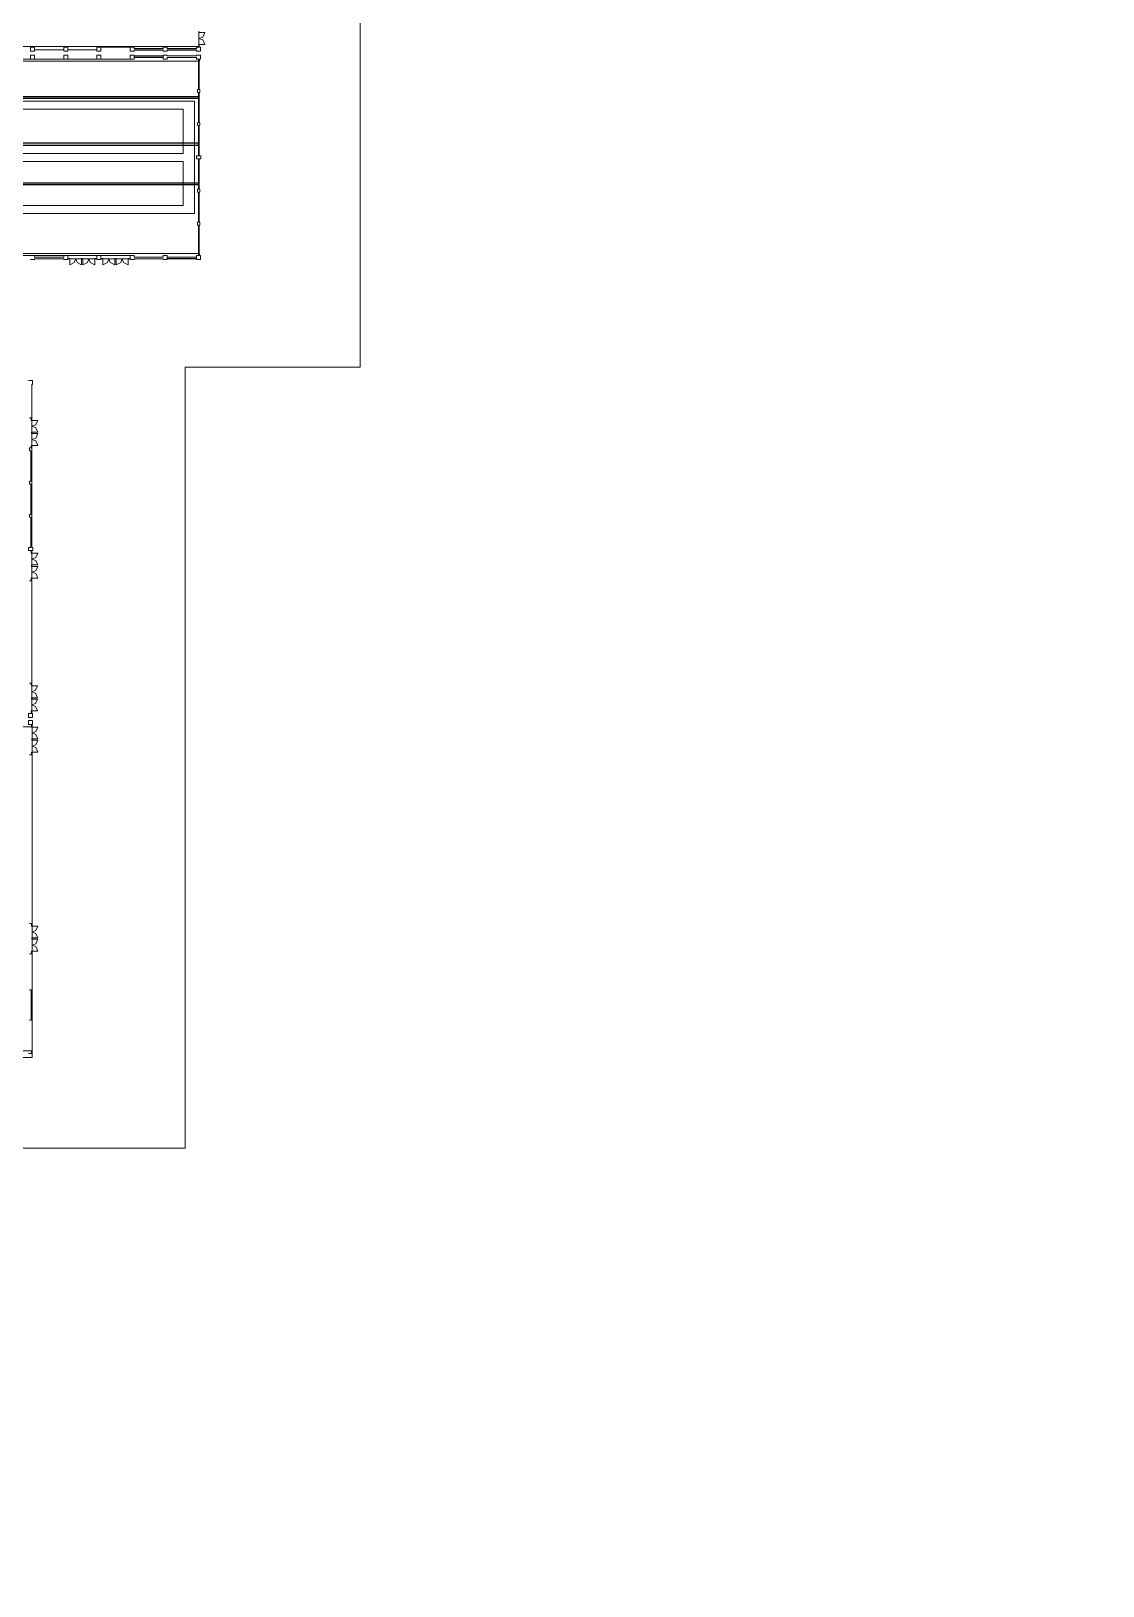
# Model space of a CAD drawing. Header units: millimetres. Extents: x 0 to 963, y 0 to 517.
# Drawn here: x 801.9 to 963.5, y 0 to 234.3 of the extents above; entities that cross this region are included whole.
import ezdxf

# ---------------------------------------------------------------- set-up
doc = ezdxf.new("R2010")
doc.units = ezdxf.units.MM
for name, color, linetype, lineweight in [('#object[door]', 190, 'Continuous', 0), ('#object[floor]', 50, 'Continuous', 0), ('#object[height_zone]#limit[3200]#background[006ce5]', 2, 'Continuous', 0), ('#object[height_zone]#limit[4500]#background[1fe500]', 92, 'Continuous', 0), ('#object[height_zone]#limit[8500]#background[006ce5]', 4, 'Continuous', 0), ('#object[pillar]', 100, 'Continuous', 0), ('#object[wall]', 4, 'Continuous', 0)]:
    doc.layers.add(name, color=color, linetype=linetype, lineweight=lineweight)
doc.layers.add('#object[duct]', color=241, linetype='Continuous')

msp = doc.modelspace()

# ---------------------------------------------------------------- linework, layer by layer
at = {"layer": '#object[door]'}
for points in [[(828.14, 234.11), (827.82, 233.43), (827.24, 233.22), (827.24, 234.11)], [(828.14, 232.32), (827.82, 233.01), (827.24, 233.22), (827.24, 232.32)], [(807.75, 199.11), (808.44, 199.43), (808.65, 200.01), (807.75, 200.01)], [(809.54, 199.11), (808.86, 199.43), (808.65, 200.01), (809.54, 200.01)], [(809.75, 199.11), (810.44, 199.43), (810.65, 200), (809.75, 200)], [(811.54, 199.11), (810.86, 199.43), (810.65, 200), (811.54, 200)], [(812.75, 199.11), (813.44, 199.43), (813.65, 200.01), (812.75, 200.01)], [(814.54, 199.11), (813.86, 199.43), (813.65, 200.01), (814.54, 200.01)], [(814.75, 199.11), (815.44, 199.43), (815.65, 200), (814.75, 200)], [(816.54, 199.11), (815.86, 199.43), (815.65, 200), (816.54, 200)], [(802.96, 175.65), (802.64, 174.97), (802.06, 174.76), (802.06, 175.65)], [(802.96, 173.86), (802.64, 174.55), (802.06, 174.76), (802.06, 173.86)], [(802.96, 173.65), (802.64, 172.97), (802.06, 172.76), (802.06, 173.65)], [(802.96, 171.86), (802.64, 172.55), (802.06, 172.76), (802.06, 171.86)], [(802.96, 155.65), (802.64, 154.97), (802.06, 154.76), (802.06, 155.65)], [(802.96, 153.86), (802.64, 154.55), (802.06, 154.76), (802.06, 153.86)], [(802.96, 153.65), (802.64, 152.97), (802.06, 152.76), (802.06, 153.65)], [(802.96, 151.86), (802.64, 152.55), (802.06, 152.76), (802.06, 151.86)], [(802.92, 135.65), (802.6, 134.97), (802.02, 134.76), (802.02, 135.65)], [(802.92, 133.86), (802.6, 134.55), (802.02, 134.76), (802.02, 133.86)], [(802.91, 133.65), (802.59, 132.97), (802.02, 132.76), (802.02, 133.65)], [(802.91, 131.86), (802.59, 132.55), (802.02, 132.76), (802.02, 131.86)], [(802.97, 129.44), (802.65, 128.75), (802.07, 128.54), (802.07, 129.44)], [(802.97, 127.65), (802.65, 128.33), (802.07, 128.54), (802.07, 127.65)], [(802.96, 127.44), (802.64, 126.75), (802.07, 126.54), (802.07, 127.44)], [(802.96, 125.65), (802.64, 126.33), (802.07, 126.54), (802.07, 125.65)], [(802.97, 99.44), (802.65, 98.76), (802.07, 98.55), (802.07, 99.44)], [(802.97, 97.65), (802.65, 98.34), (802.07, 98.55), (802.07, 97.65)], [(802.96, 97.44), (802.64, 96.76), (802.07, 96.55), (802.07, 97.44)], [(802.96, 95.65), (802.64, 96.34), (802.07, 96.55), (802.07, 95.65)]]:
    msp.add_lwpolyline(points, close=True, dxfattribs=at)
at = {"layer": '#object[duct]'}
for points in [[(682.23, 224.44), (827.19, 224.44), (827.19, 224.14), (682.23, 224.14)], [(827.19, 217.44), (682.23, 217.44), (682.23, 217.14), (827.19, 217.14)], [(682.23, 211.44), (827.19, 211.44), (827.19, 211.14), (682.23, 211.14)]]:
    msp.add_lwpolyline(points, close=True, dxfattribs=at)
at = {"layer": '#object[floor]'}
msp.add_lwpolyline([(639.29, 65.98), (639.29, -0.01), (569.89, -0.01), (569.89, 183.71), (0, 183.71), (0, 517.45), (963.5, 517.45), (963.5, 291.8), (893.14, 291.8), (893.14, 257.21), (851.52, 257.21), (851.52, 183.68), (825.18, 183.68), (825.18, 65.98)], close=True, dxfattribs=at)
at = {"layer": '#object[height_zone]#limit[3200]#background[006ce5]'}
for points in [[(801.85, 231.92), (802.45, 231.92), (802.45, 231.5), (806.85, 231.5), (806.85, 231.92), (807.45, 231.92), (807.45, 231.5), (811.85, 231.5), (811.85, 231.92), (812.45, 231.92), (817.45, 231.92), (817.45, 231.69), (821.85, 231.69), (821.85, 231.92), (822.45, 231.92), (822.45, 231.69), (826.85, 231.69), (826.85, 231.92), (827.19, 231.92), (827.19, 231.99), (682.11, 231.99)], [(786.85, 230.09), (817.45, 230.09), (817.45, 230.33), (821.85, 230.33), (821.85, 230.09), (822.45, 230.09), (822.45, 230.33), (826.85, 230.33), (826.85, 230.09), (827.34, 230.09), (827.34, 229.81), (682.05, 229.81)], [(786.85, 200.5), (817.45, 200.5), (817.45, 200.26), (821.85, 200.26), (821.85, 200.5), (822.45, 200.5), (822.45, 200.26), (826.85, 200.26), (826.85, 200.5), (827.34, 200.5), (827.34, 200.78), (682.05, 200.78)], [(801.56, 129.84), (801.97, 129.84), (801.97, 129.45), (611.82, 129.45)], [(801.56, 80.25), (801.97, 80.25), (801.97, 80.64), (611.82, 80.64)]]:
    msp.add_lwpolyline(points, dxfattribs=at)
at = {"layer": '#object[height_zone]#limit[4500]#background[1fe500]'}
msp.add_lwpolyline([(826.56, 206.83), (740.62, 206.83), (740.62, 208.03), (824.87, 208.03), (824.87, 214.69), (740.62, 214.69), (740.62, 215.89), (824.87, 215.89), (824.87, 222.56), (740.62, 222.56), (740.62, 223.76), (826.56, 223.76), (826.56, 206.83)], close=True, dxfattribs=at)
at = {"layer": '#object[height_zone]#limit[8500]#background[006ce5]'}
msp.add_lwpolyline([(801.71, 176.04), (801.96, 176.04), (801.96, 175.65), (802.06, 175.65), (802.06, 181.06), (802.16, 181.06), (802.16, 181.66), (801.56, 181.66)], dxfattribs=at)
at = {"layer": '#object[pillar]'}
for points in [[(801.85, 231.92), (802.45, 231.92), (802.45, 231.32), (801.85, 231.32)], [(801.85, 230.69), (802.45, 230.69), (802.45, 230.09), (801.85, 230.09)], [(806.85, 231.92), (807.45, 231.92), (807.45, 231.32), (806.85, 231.32)], [(806.85, 230.69), (807.45, 230.69), (807.45, 230.09), (806.85, 230.09)], [(811.85, 231.92), (812.45, 231.92), (812.45, 231.32), (811.85, 231.32)], [(811.85, 230.69), (812.45, 230.69), (812.45, 230.09), (811.85, 230.09)], [(802.16, 130.87), (801.56, 130.87), (801.56, 131.47), (802.16, 131.47)], [(802.16, 129.84), (801.56, 129.84), (801.56, 130.44), (802.16, 130.44)]]:
    msp.add_lwpolyline(points, close=True, dxfattribs=at)
at = {"layer": '#object[wall]'}
for points in [[(816.85, 231.32), (817.45, 231.32), (817.45, 231.43), (821.85, 231.43), (821.85, 231.32), (822.45, 231.32), (822.45, 231.43), (826.85, 231.43), (826.85, 231.32), (827.45, 231.32), (827.45, 231.92), (827.25, 231.92), (827.25, 232.32), (827.2, 232.32), (827.2, 231.92), (826.85, 231.92), (826.85, 231.67), (822.45, 231.67), (822.45, 231.92), (821.85, 231.92), (821.85, 231.67), (817.45, 231.67), (817.45, 231.92), (816.85, 231.92)], [(827.24, 234.11), (827.2, 234.11), (827.2, 234.32), (827.24, 234.32)], [(816.85, 200.01), (816.85, 199.9), (817.45, 199.9), (817.45, 200.01), (821.85, 200.01), (821.85, 199.9), (822.45, 199.9), (822.45, 200.01), (826.85, 200.01), (826.85, 199.9), (827.45, 199.9), (827.45, 200.5), (827.25, 200.5), (827.25, 205.07), (827.35, 205.07), (827.35, 205.52), (827.25, 205.52), (827.25, 210.07), (827.35, 210.07), (827.35, 210.52), (827.25, 210.52), (827.25, 215.07), (827.5, 215.07), (827.5, 215.52), (827.25, 215.52), (827.25, 220.07), (827.35, 220.07), (827.35, 220.52), (827.25, 220.52), (827.25, 225.07), (827.35, 225.07), (827.35, 225.52), (827.25, 225.52), (827.25, 230.09), (827.45, 230.09), (827.45, 230.69), (826.85, 230.69), (826.85, 230.58), (822.45, 230.58), (822.45, 230.69), (821.85, 230.69), (821.85, 230.58), (817.45, 230.58), (817.45, 230.69), (816.85, 230.69), (816.85, 230.09), (817.45, 230.09), (817.45, 230.52), (821.85, 230.52), (821.85, 230.09), (822.45, 230.09), (822.45, 230.33), (826.85, 230.33), (826.85, 230.09), (827.19, 230.09), (827.19, 225.52), (827, 225.52), (827, 225.07), (827.19, 225.07), (827.19, 220.52), (827, 220.52), (827, 220.07), (827.19, 220.07), (827.19, 215.52), (826.85, 215.52), (826.85, 215.07), (827.19, 215.07), (827.19, 210.52), (827, 210.52), (827, 210.07), (827.19, 210.07), (827.19, 205.52), (827, 205.52), (827, 205.07), (827.19, 205.07), (827.19, 200.5), (826.85, 200.5), (826.85, 200.07), (822.45, 200.07), (822.45, 200.5), (821.85, 200.5), (821.85, 200.25), (817.45, 200.25), (817.45, 200.5), (816.85, 200.5), (816.85, 200.07), (816.85, 200.06), (816.54, 200.06), (816.54, 200.01), (816.85, 200.01)], [(809.54, 200.01), (809.54, 200.05), (809.75, 200.05), (809.75, 200.01)], [(811.54, 200.01), (811.85, 200.01), (811.85, 199.9), (812.45, 199.9), (812.45, 200.02), (812.7, 200.02), (812.7, 200.01), (812.75, 200.01), (812.75, 200.06), (812.45, 200.06), (812.45, 200.5), (811.85, 200.5), (811.85, 200.06), (811.54, 200.06)], [(814.54, 200.01), (814.54, 200.05), (814.75, 200.05), (814.75, 200.01)], [(802.06, 173.65), (802.01, 173.65), (802.01, 173.86), (802.06, 173.86)], [(802.06, 155.65), (802.06, 156.04), (802.21, 156.04), (802.21, 156.49), (802.06, 156.49), (802.06, 171.86), (801.96, 171.86), (801.96, 171.49), (801.71, 171.49), (801.71, 171.04), (801.9, 171.04), (801.9, 166.49), (801.71, 166.49), (801.71, 166.04), (801.9, 166.04), (801.9, 161.49), (801.71, 161.49), (801.71, 161.04), (801.9, 161.04), (801.9, 156.49), (801.56, 156.49), (801.56, 156.04), (801.96, 156.04), (801.96, 155.65)], [(802.06, 153.65), (802.01, 153.65), (802.01, 153.86), (802.06, 153.86)], [(802.02, 133.65), (801.97, 133.65), (801.97, 133.86), (802.02, 133.86)], [(802.02, 131.86), (801.96, 131.86), (801.96, 131.47), (802.02, 131.47)], [(801.97, 129.44), (802.07, 129.44), (802.07, 129.84), (801.97, 129.84)], [(802.07, 127.44), (802.02, 127.44), (802.02, 127.65), (802.07, 127.65)], [(802.07, 97.44), (802.02, 97.44), (802.02, 97.65), (802.07, 97.65)]]:
    msp.add_lwpolyline(points, close=True, dxfattribs=at)
for points in [[(801.85, 199.9), (802.45, 199.9), (802.45, 200.01), (806.85, 200.01), (806.85, 199.9), (807.45, 199.9), (807.45, 200.01), (807.75, 200.01), (807.75, 200.06), (807.45, 200.06), (807.45, 200.5), (806.85, 200.5), (806.85, 200.25), (802.45, 200.25), (802.45, 200.5), (801.85, 200.5)], [(801.71, 151.49), (801.96, 151.49), (801.96, 151.86), (801.96, 151.86), (801.96, 151.86), (801.96, 151.86), (801.96, 151.86), (802.06, 151.86), (802.06, 135.65), (801.97, 135.65), (801.97, 135.7), (801.98, 135.7), (801.98, 135.78), (801.98, 135.78), (801.96, 135.78), (801.96, 136.04), (801.71, 136.04)], [(801.71, 125.27), (801.99, 125.27), (801.99, 125.52), (801.98, 125.52), (801.98, 125.6), (801.97, 125.6), (801.97, 125.65), (802.07, 125.65), (802.07, 99.44), (801.99, 99.44), (801.99, 99.82), (801.71, 99.82)], [(776.26, 79.65), (802.07, 79.65), (802.07, 95.65), (801.97, 95.65), (801.97, 95.52), (802.01, 95.52), (802.01, 95.27), (802.01, 95.27), (801.71, 95.27)], [(801.71, 89.82), (801.95, 89.82), (801.95, 85.27), (801.71, 85.27)]]:
    msp.add_lwpolyline(points, dxfattribs=at)

doc.saveas('drawing.dxf')
